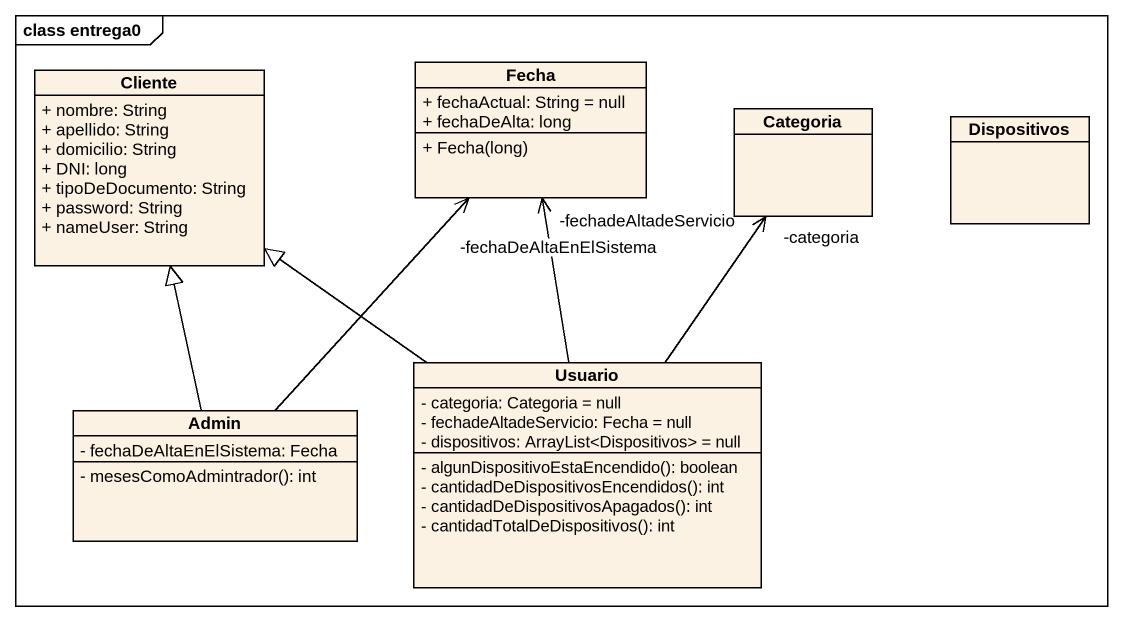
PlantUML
@startuml
mainframe class entrega0
hide circle
hide empty members
skinparam classAttributeIconSize 0
class Cliente {
  + nombre: String
  + apellido: String
  + domicilio: String
  + DNI: long
  + tipoDeDocumento: String
  + password: String
  + nameUser: String
}
class Fecha {
  + fechaActual: String = null
  + fechaDeAlta: long
  + Fecha(long)
}
class Categoria
class Dispositivos
class Admin {
  - fechaDeAltaEnElSistema: Fecha
  - mesesComoAdmintrador(): int
}
class Usuario {
  - categoria: Categoria = null
  - fechadeAltadeServicio: Fecha = null
  - dispositivos: ArrayList<Dispositivos> = null
  - algunDispositivoEstaEncendido(): boolean
  - cantidadDeDispositivosEncendidos(): int
  - cantidadDeDispositivosApagados(): int
  - cantidadTotalDeDispositivos(): int
}
Admin -up-|> Cliente
Admin -up-> "-fechaDeAltaEnElSistema" Fecha
Usuario -up-|> Cliente
Usuario -up-> "-fechadeAltadeServicio" Fecha
Usuario -up-> "-categoria" Categoria
@enduml
